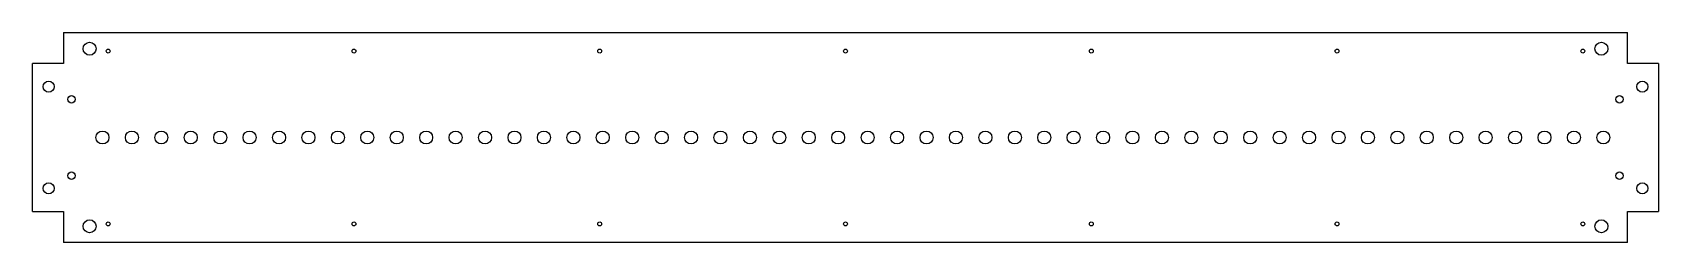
# Model space of a CAD drawing. Extents: x -877 to 877, y -113 to 113.
import ezdxf

# ---------------------------------------------------------------- set-up
doc = ezdxf.new("R2010")
doc.units = 0
doc.layers.get('0').update_dxf_attribs({"linetype": 'CONTINUOUS'})

msp = doc.modelspace()

# ---------------------------------------------------------------- linework, layer by layer
at = {"color": 7, "linetype": 'CONTINUOUS'}
for p, q in [((-843.5, 113.3), (-843.5, 79.8)), ((-843.5, 113.3), (843.5, 113.3)), ((843.5, 79.8), (843.5, 113.3)), ((-877.1, -79.8), (-877.1, 79.8)), ((-843.5, 79.8), (-877.1, 79.8)), ((877.1, 79.8), (843.5, 79.8)), ((877.1, 79.8), (877.1, -79.8)), ((-877.1, -79.8), (-843.5, -79.8)), ((-843.5, -79.8), (-843.5, -113.3)), ((843.5, -79.8), (877.1, -79.8)), ((843.5, -113.3), (843.5, -79.8)), ((843.5, -113.3), (-843.5, -113.3))]:
    msp.add_line(p, q, dxfattribs=at)
for centre, radius in [((-815.5, 95.8), 7), ((-795.5, 93.3), 2.1), ((-530.3, 93.3), 2.1), ((-265.2, 93.3), 2.1), ((0, 93.3), 2.1), ((265.2, 93.3), 2.1), ((530.3, 93.3), 2.1), ((795.5, 93.3), 2.1), ((815.5, 95.8), 7), ((-859.6, 54.9), 6), ((859.6, 54.9), 6), ((-835, 41.2), 4), ((835, 41.2), 4), ((-801.6, 0), 7), ((-769.9, 0), 7), ((-738.1, 0), 7), ((-706.4, 0), 7), ((-674.6, 0), 7), ((-642.9, 0), 7), ((-611.1, 0), 7), ((-579.4, 0), 7), ((-547.6, 0), 7), ((-515.9, 0), 7), ((-484.1, 0), 7), ((-452.4, 0), 7), ((-420.6, 0), 7), ((-388.9, 0), 7), ((-357.1, 0), 7), ((-325.4, 0), 7), ((-293.6, 0), 7), ((-261.9, 0), 7), ((-230.1, 0), 7), ((-198.3, 0), 7), ((-166.6, 0), 7), ((-134.9, 0), 7), ((-103.1, 0), 7), ((-71.4, 0), 7), ((-39.6, 0), 7), ((-7.9, 0), 7), ((23.9, 0), 7), ((55.6, 0), 7), ((87.4, 0), 7), ((119.1, 0), 7), ((150.9, 0), 7), ((182.7, 0), 7), ((214.4, 0), 7), ((246.1, 0), 7), ((277.9, 0), 7), ((309.6, 0), 7), ((341.4, 0), 7), ((373.1, 0), 7), ((404.9, 0), 7), ((436.6, 0), 7), ((468.4, 0), 7), ((500.1, 0), 7), ((531.9, 0), 7), ((563.6, 0), 7), ((595.4, 0), 7), ((627.1, 0), 7), ((658.9, 0), 7), ((690.6, 0), 7), ((722.4, 0), 7), ((754.1, 0), 7), ((785.9, 0), 7), ((817.6, 0), 7), ((-859.6, -54.9), 6), ((-835, -41.2), 4), ((835, -41.2), 4), ((859.6, -54.9), 6), ((-815.5, -95.8), 7), ((-795.5, -93.3), 2.1), ((-530.3, -93.3), 2.1), ((-265.2, -93.3), 2.1), ((0, -93.3), 2.1), ((265.2, -93.3), 2.1), ((530.3, -93.3), 2.1), ((795.5, -93.3), 2.1), ((815.5, -95.8), 7)]:
    msp.add_circle(centre, radius, dxfattribs=at)

doc.saveas('drawing.dxf')
